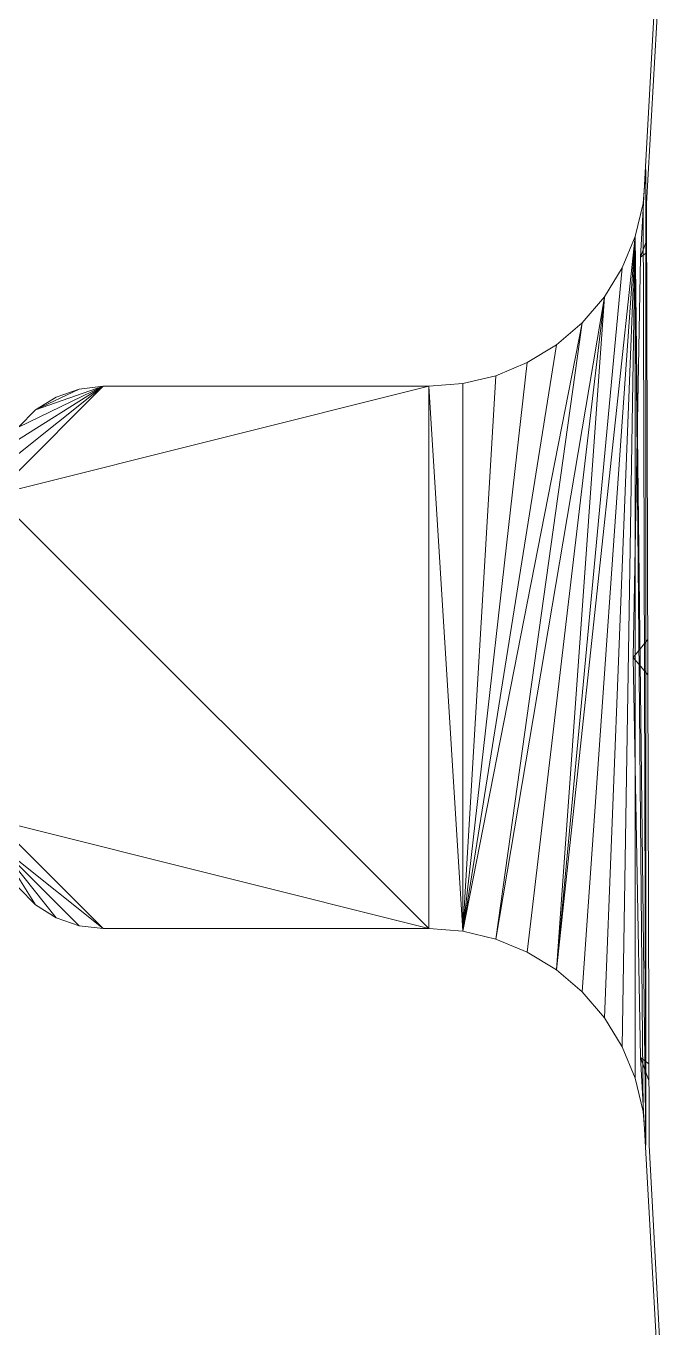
# Model space of a CAD drawing. Header units: millimetres. Extents: x 90978 to 295199, y -4084 to 97293.
# Drawn here: x 184233 to 184528, y 21126 to 21726 of the extents above; entities that cross this region are included whole.
import ezdxf

# ---------------------------------------------------------------- set-up
doc = ezdxf.new("R2010")
doc.units = ezdxf.units.MM
doc.header["$MEASUREMENT"] = 0
doc.layers.get('0').update_dxf_attribs({"linetype": 'CONTINUOUS'})
doc.layers.add('A-DETL-THIN', color=8, linetype='CONTINUOUS', lineweight=9)
doc.layers.add('G-IMPT', color=8, linetype='CONTINUOUS', lineweight=9)

# ---------------------------------------------------------------- blocks, each defined once
blk = doc.blocks.new('Synergy Type 3 - Desk Type 3_dwg_Family - 580997-310579-_3D_-768211-Level 0')
at = {"layer": 'G-IMPT'}
for p, q in [((-619.83, 154.07), (-435.57, 143.89)), ((117.71, 154.07), (-66.55, 143.89)), ((-443.16, 146.6), (-435.57, 143.89)), ((-435.57, 143.89), (-437.66, 146.62)), ((-251.06, 140.49), (-259.14, 147.13)), ((-251.06, 140.49), (-242.92, 147.17)), ((-55.89, 147.7), (-66.55, 143.89)), ((-66.55, 143.89), (-63.65, 147.68)), ((-435.57, 143.89), (-251.06, 140.49)), ((-66.55, 143.89), (-251.06, 140.49))]:
    blk.add_line(p, q, dxfattribs=at)
blk = doc.blocks.new('Synergy Type 3 - Desk Type 3_dwg_Family - 694305-310617-_3D_-768230-Level 0')
at = {"layer": 'G-IMPT'}
for p, q in [((-26.06, 146.29), (-476.06, 146.29)), ((-460.41, 145.06), (-476.06, 146.29)), ((-26.06, 146.29), (-460.41, 145.06)), ((-460.41, 145.06), (-445.15, 141.39)), ((-26.06, 146.29), (-445.15, 141.39)), ((-41.7, 145.06), (-445.15, 141.39)), ((-56.96, 141.39), (-41.7, 145.06)), ((-41.7, 145.06), (-26.06, 146.29)), ((-445.15, 141.39), (-430.66, 135.39)), ((-106.96, 105.07), (-445.15, 141.39)), ((-96.77, 117), (-445.15, 141.39)), ((-84.83, 127.19), (-445.15, 141.39)), ((-71.46, 135.39), (-445.15, 141.39)), ((-56.96, 141.39), (-445.15, 141.39)), ((-71.46, 135.39), (-56.96, 141.39)), ((-430.66, 135.39), (-417.28, 127.19)), ((-106.96, 105.07), (-430.66, 135.39)), ((-84.83, 127.19), (-71.46, 135.39)), ((-417.28, 127.19), (-405.35, 117)), ((-121.16, 77.19), (-417.28, 127.19)), ((-115.16, 91.69), (-417.28, 127.19)), ((-106.96, 105.07), (-417.28, 127.19)), ((-96.77, 117), (-84.83, 127.19)), ((-405.35, 117), (-395.15, 105.07)), ((-124.82, 61.93), (-405.35, 117)), ((-121.16, 77.19), (-405.35, 117)), ((-106.96, 105.07), (-96.77, 117)), ((-395.15, 105.07), (-386.96, 91.69)), ((-124.82, 61.93), (-395.15, 105.07)), ((-115.16, 91.69), (-106.96, 105.07)), ((-386.96, 91.69), (-380.95, 77.19)), ((-124.82, 61.93), (-386.96, 91.69)), ((-121.16, 77.19), (-115.16, 91.69)), ((-380.95, 77.19), (-377.29, 61.93)), ((-124.82, 61.93), (-380.95, 77.19)), ((-124.82, 61.93), (-121.16, 77.19)), ((-377.29, 61.93), (-376.06, 46.29)), ((-124.82, 61.93), (-377.29, 61.93)), ((-124.82, 61.93), (-376.06, 46.29)), ((-126.06, 46.29), (-124.82, 61.93)), ((-376.06, -103.71), (-376.06, 46.29)), ((-328.06, -145.71), (-376.06, 46.29)), ((-126.06, 46.29), (-376.06, 46.29)), ((-318.06, -145.71), (-126.06, 46.29)), ((-174.06, -145.71), (-126.06, 46.29)), ((-126.06, -103.71), (-126.06, 46.29)), ((-376.06, -103.71), (-374.8, -114.84)), ((-376.06, -103.71), (-365.15, -134.89)), ((-376.06, -103.71), (-357.23, -142.8)), ((-376.06, -103.71), (-349.67, -145.71)), ((-376.06, -103.71), (-342.56, -145.71)), ((-376.06, -103.71), (-334.06, -145.71)), ((-168.06, -145.71), (-126.06, -103.71)), ((-159.55, -145.71), (-126.06, -103.71)), ((-127.31, -114.84), (-126.06, -103.71)), ((-374.8, -114.84), (-371.1, -125.41)), ((-374.8, -114.84), (-365.15, -134.89)), ((-158.18, -145.71), (-127.31, -114.84)), ((-131.01, -125.41), (-127.31, -114.84)), ((-371.1, -125.41), (-365.15, -134.89)), ((-156.47, -145.71), (-131.01, -125.41)), ((-136.96, -134.89), (-131.01, -125.41)), ((-365.15, -134.89), (-357.23, -142.8)), ((-154.19, -145.71), (-136.96, -134.89)), ((-144.88, -142.8), (-136.96, -134.89)), ((-357.23, -142.8), (-352.6, -145.71)), ((-150.92, -145.71), (-144.88, -142.8)), ((-149.51, -145.71), (-144.88, -142.8))]:
    blk.add_line(p, q, dxfattribs=at)

msp = doc.modelspace()

# ---------------------------------------------------------------- linework, layer by layer
at = {"layer": 'A-DETL-THIN'}
for p, q in [((184527.66, 21803.77), (184518.65, 21644.36)), ((184518.65, 21644.36), (184519.88, 21210.01)), ((184519.88, 21210.01), (184527.66, 21066.24))]:
    msp.add_line(p, q, dxfattribs=at)

# ---------------------------------------------------------------- block references
at = {"rotation": 270.0000000000001}
for name in ['Synergy Type 3 - Desk Type 3_dwg_Family - 580997-310579-_3D_-768211-Level 0', 'Synergy Type 3 - Desk Type 3_dwg_Family - 580997-310579-_3D_-768211-Level 0', 'Synergy Type 3 - Desk Type 3_dwg_Family - 694305-310617-_3D_-768230-Level 0', 'Synergy Type 3 - Desk Type 3_dwg_Family - 694305-310617-_3D_-768230-Level 0']:
    msp.add_blockref(name, (184372.09, 21183.95), dxfattribs=at)

doc.saveas('drawing.dxf')
